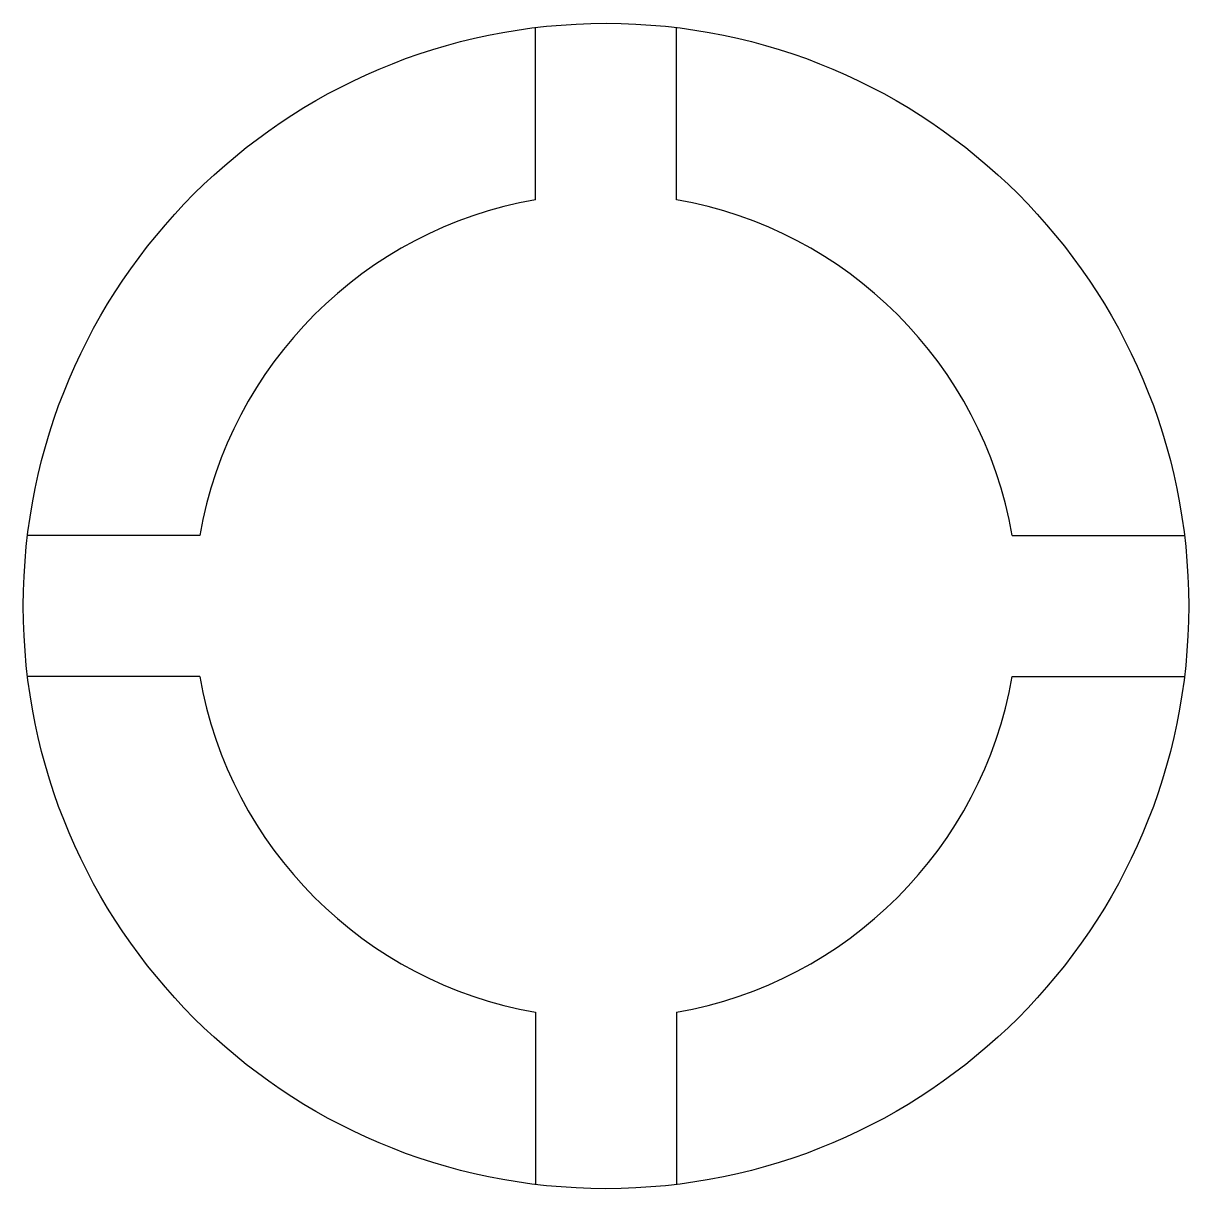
# Model space of a CAD drawing. Header units: millimetres. Extents: x -37.5 to -4.5, y -64.8 to -31.8.
import ezdxf

# ---------------------------------------------------------------- set-up
doc = ezdxf.new("R2010")
doc.units = ezdxf.units.MM
doc.layers.get('0').update_dxf_attribs({"linetype": 'CONTINUOUS'})

msp = doc.modelspace()

# ---------------------------------------------------------------- linework, layer by layer
for p, q in [((-23, -36.75), (-23, -31.872)), ((-19, -36.75), (-19, -31.872)), ((-32.5, -46.25), (-37.378, -46.25)), ((-9.5, -46.25), (-4.622, -46.25)), ((-32.5, -50.25), (-37.378, -50.25)), ((-9.5, -50.25), (-4.622, -50.25)), ((-23, -59.75), (-23, -64.628)), ((-19, -59.75), (-19, -64.628))]:
    msp.add_line(p, q)
msp.add_circle((-21, -48.25), 16.5)
for start, end in [(99.8658, 170.1342), (9.8658, 80.1342), (189.8658, 260.1342), (279.8658, 350.1342)]:
    msp.add_arc((-21, -48.25), 11.673, start, end)

doc.saveas('drawing.dxf')
